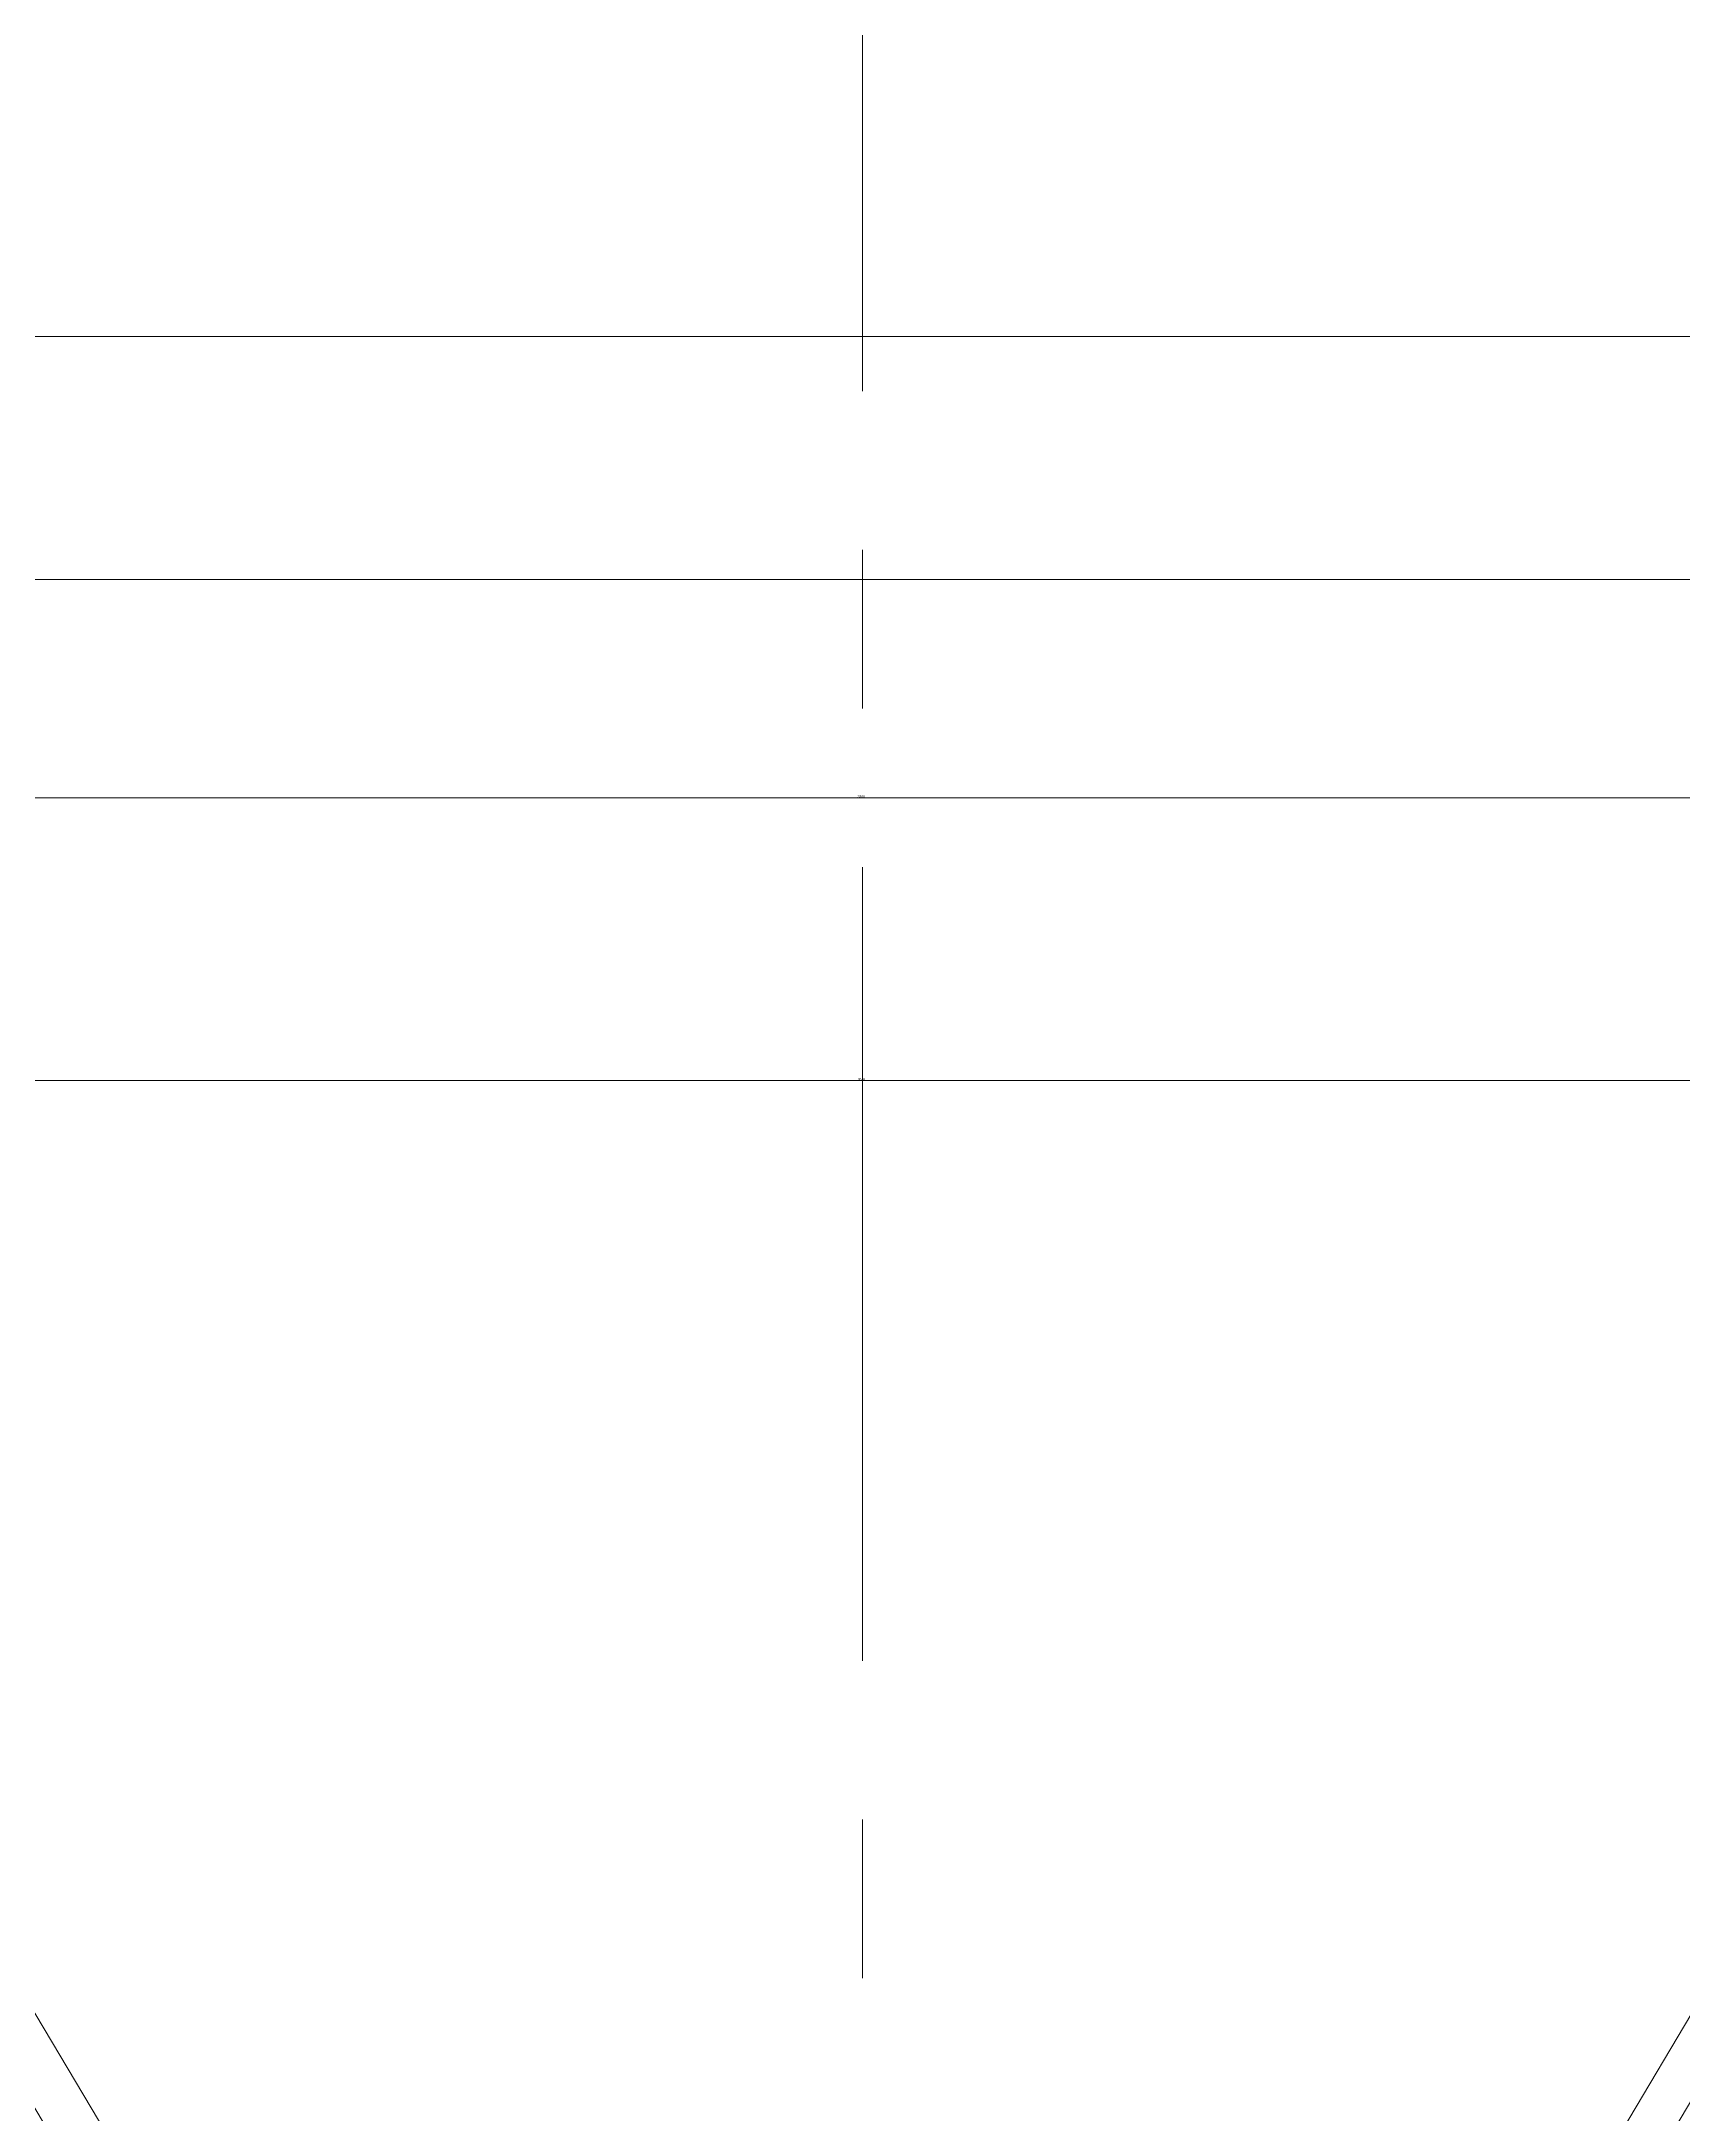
# Model space of a CAD drawing. Header units: millimetres. Extents: x 29 to 95071, y 20 to 67221.
# Drawn here: x 12586 to 14227, y 30877 to 32949 of the extents above; entities that cross this region are included whole.
import ezdxf

# ---------------------------------------------------------------- set-up
doc = ezdxf.new("R2010")
doc.units = ezdxf.units.MM

msp = doc.modelspace()

# ---------------------------------------------------------------- linework, layer by layer
at = {"color": 7, "lineweight": 0}
for points in [[(11681.9, 34532.2), (11681.9, 32410.8), (15131.7, 32410.8), (15131.7, 41833.1), (11681.9, 41833.1), (11681.9, 34750.3)], [(13406.8, 33397.1), (13406.8, 32599.1)], [(10695.6, 32653.6), (15904.9, 32653.6)], [(11404.4, 32653.6), (15404.3, 32653.6)], [(13406.8, 32440.5), (13406.8, 32281.9)], [(13168.9, 29892.8), (11681.9, 32390.9), (11726.5, 32410.8), (13307.7, 29754.1)], [(14080.9, 30631.4), (15126.7, 32390.9), (15087.1, 32410.8), (14041.2, 30651.2)], [(11756.3, 32192.7), (15052.4, 32192.7)], [(13406.8, 32123.3), (13406.8, 31330.2)], [(11885.1, 31910.2), (14928.5, 31910.2)], [(13406.8, 31171.6), (13406.8, 31013)]]:
    msp.add_lwpolyline(points, dxfattribs=at)
at = {"color": 7, "lineweight": 0, "true_color": 0xffffff}
for points in [[(13401.8, 32192.7), (13406.8, 32192.7)], [(13401.8, 31910.2), (13406.8, 31910.2)]]:
    msp.add_lwpolyline(points, dxfattribs=at)

# ---------------------------------------------------------------- texts
at = {"color": 7, "char_height": 2.384, "attachment_point": 1}
for s, insert in [('{\\fSwiss721BT-RomanCondensed|b0|i0|c0;3300}', (13401.8, 32195.1)), ('{\\fSwiss721BT-RomanCondensed|b0|i0|c0;3048}', (13401.8, 31912.5))]:
    msp.add_mtext(s, dxfattribs=dict(at, insert=insert))

doc.saveas('drawing.dxf')
